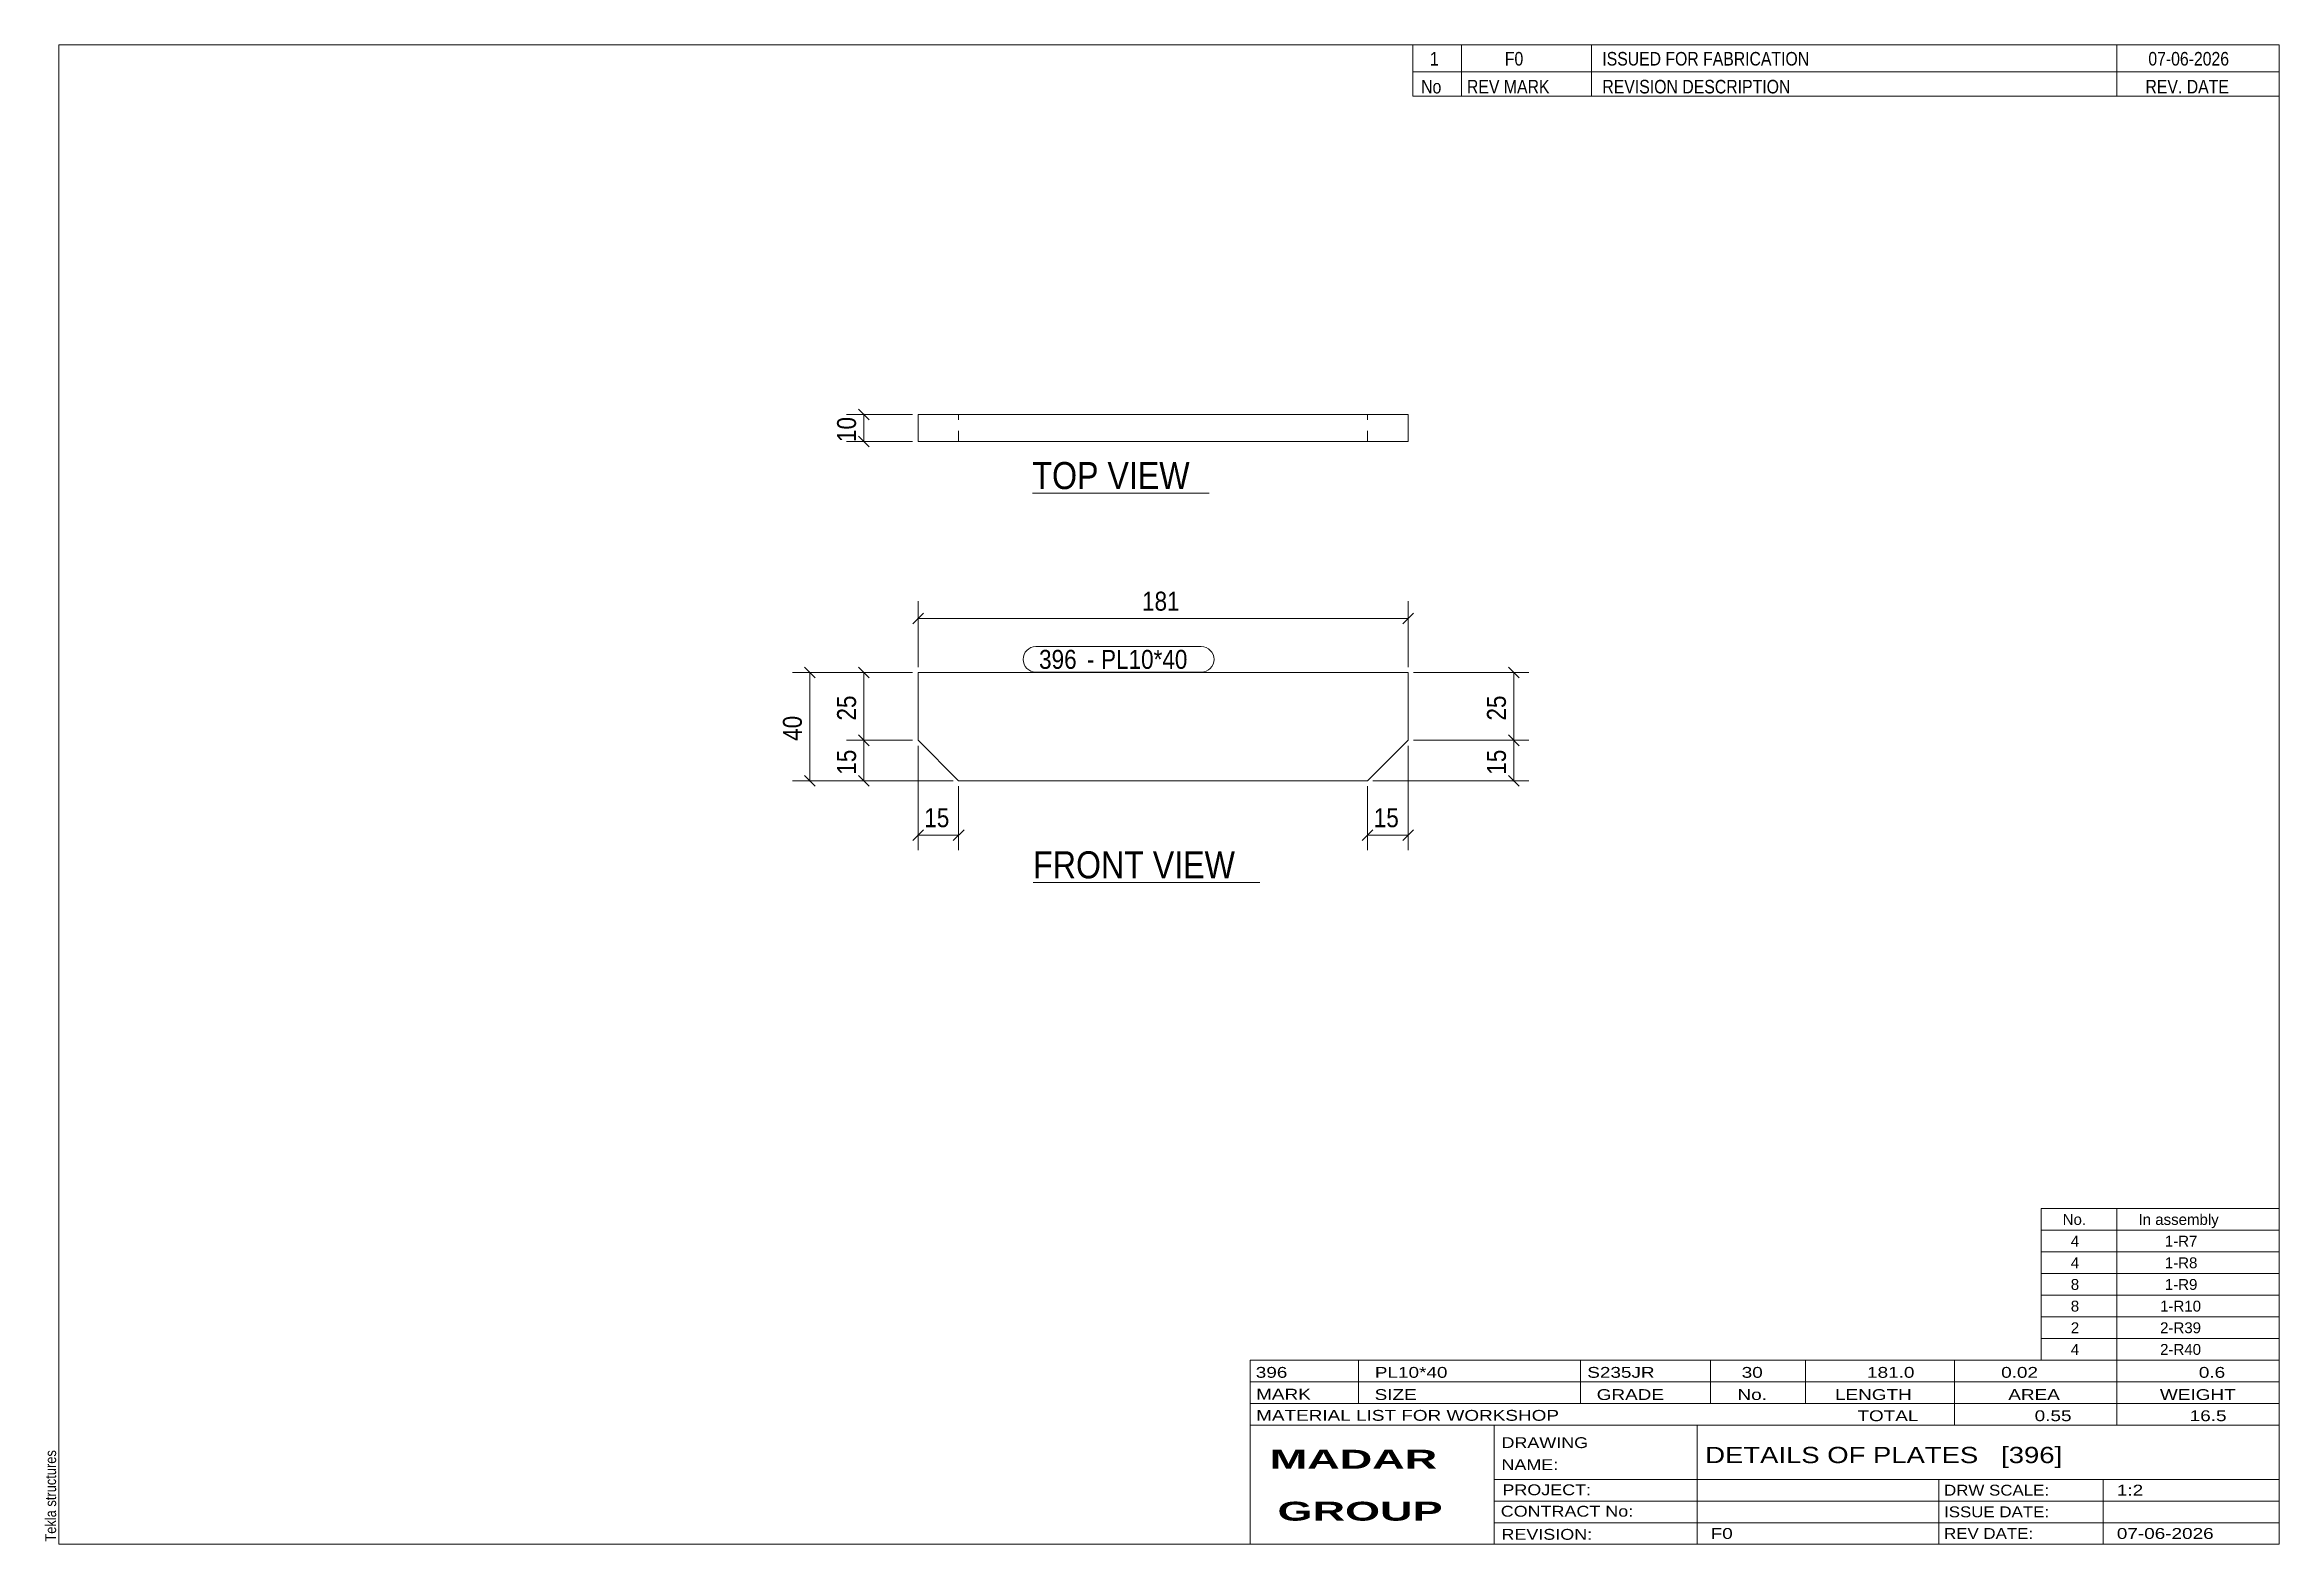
# Model space of a CAD drawing. Header units: millimetres. Extents: x 2 to 415, y 5 to 282.
import ezdxf

# ---------------------------------------------------------------- set-up
doc = ezdxf.new("R2010")
doc.units = ezdxf.units.MM
doc.linetypes.add('XKITLINE00', pattern=[0])
doc.linetypes.add('XKITLINE02', pattern=[4, 2, -2])
for name, color, linetype, lineweight in [('Dimensions', 7, 'Continuous', 0), ('DrawingSheet', 5, 'Continuous', 0), ('OtherObjectType', 7, 'Continuous', 0), ('Part', 2, 'Continuous', 0), ('PartMark', 7, 'Continuous', 0)]:
    doc.layers.add(name, color=color, linetype=linetype, lineweight=lineweight)
doc.styles.add('ARIAL', font='ARIAL.TTF')
doc.styles.add('ARIAL_BOLD', font='ARIALBD.TTF')
doc.styles.add('ARIAL_NARROW', font='ARIALN.TTF')

# ---------------------------------------------------------------- blocks, each defined once
blk = doc.blocks.new('*A1')
at = {"layer": 'Part', "color": 2, "linetype": 'XKITLINE00', "lineweight": 0}
for p, q in [((254.15, 166.01), (163.65, 166.01)), ((163.65, 166.01), (163.65, 153.51)), ((254.15, 166.01), (254.15, 153.51)), ((163.65, 153.51), (171.15, 146.01)), ((254.15, 153.51), (246.65, 146.01)), ((171.15, 146.01), (246.65, 146.01))]:
    blk.add_line(p, q, dxfattribs=at)
blk = doc.blocks.new('*A2')
at = {"layer": 'Part', "color": 2, "linetype": 'XKITLINE00', "lineweight": 0}
for p, q in [((254.15, 213.7), (163.65, 213.7)), ((163.65, 208.7), (163.65, 213.7)), ((254.15, 213.7), (254.15, 208.7)), ((254.15, 208.7), (163.65, 208.7))]:
    blk.add_line(p, q, dxfattribs=at)
at = {"layer": 'Part', "color": 7, "linetype": 'XKITLINE02', "lineweight": 0}
for p, q in [((171.15, 208.7), (171.15, 213.7)), ((246.65, 208.7), (246.65, 213.7))]:
    blk.add_line(p, q, dxfattribs=at)
blk = doc.blocks.new('*A3')
at = {"layer": 'DrawingSheet', "color": 5, "linetype": 'XKITLINE00', "lineweight": 0}
for p, q in [((415, 282), (5, 282)), ((5, 282), (5, 5)), ((415, 5), (415, 282)), ((5, 5), (415, 5))]:
    blk.add_line(p, q, dxfattribs=at)
at = {"layer": 'DrawingSheet', "color": 5, "style": 'ARIAL', "width": 0.85}
blk.add_text('Tekla structures', height=2, rotation=90, dxfattribs=at).set_placement((4.5, 5.5))
blk = doc.blocks.new('*A4')
at = {"layer": 'OtherObjectType', "color": 7, "linetype": 'XKITLINE00', "lineweight": 0}
for p, q in [((371, 67), (415, 67)), ((371, 63), (371, 67)), ((385, 63), (385, 67)), ((415, 63), (415, 67)), ((371, 63), (415, 63)), ((371, 59), (371, 63)), ((385, 59), (385, 63)), ((415, 59), (415, 63)), ((371, 59), (415, 59)), ((371, 55), (371, 59)), ((385, 55), (385, 59)), ((415, 55), (415, 59)), ((371, 55), (415, 55)), ((371, 51), (371, 55)), ((385, 51), (385, 55)), ((415, 51), (415, 55)), ((371, 51), (415, 51)), ((371, 47), (371, 51)), ((385, 47), (385, 51)), ((415, 47), (415, 51)), ((371, 47), (415, 47)), ((371, 43), (371, 47)), ((385, 43), (385, 47)), ((415, 43), (415, 47)), ((371, 43), (415, 43)), ((371, 39), (371, 43)), ((385, 39), (385, 43)), ((415, 39), (415, 43)), ((371, 39), (415, 39))]:
    blk.add_line(p, q, dxfattribs=at)
at = {"layer": 'OtherObjectType', "color": 7, "style": 'ARIAL_NARROW', "width": 1.211571}
for s, p in [('In assembly', (389, 64)), ('No.', (375, 64)), ('4', (376.5, 60)), ('1-R7', (393.86, 60)), ('4', (376.5, 56)), ('1-R8', (393.86, 56)), ('8', (376.5, 52)), ('1-R9', (393.86, 52)), ('8', (376.5, 48)), ('1-R10', (392.99, 48)), ('2', (376.5, 44)), ('2-R39', (392.99, 44)), ('4', (376.5, 40)), ('2-R40', (392.99, 40))]:
    blk.add_text(s, height=2, dxfattribs=at).set_placement(p)
blk = doc.blocks.new('*A5')
at = {"layer": 'OtherObjectType', "color": 7, "linetype": 'XKITLINE00', "lineweight": 0}
for p, q in [((255, 282), (415, 282)), ((415, 282), (255, 282)), ((255, 282), (255, 277)), ((264, 282), (264, 277)), ((288, 282), (288, 277)), ((385, 282), (385, 277)), ((415, 282), (415, 277)), ((255, 277), (415, 277)), ((255, 277), (255, 272.5)), ((255, 277), (415, 277)), ((264, 277), (264, 272.5)), ((288, 277), (288, 272.5)), ((385, 277), (385, 272.5)), ((415, 277), (415, 272.5)), ((415, 272.5), (255, 272.5))]:
    blk.add_line(p, q, dxfattribs=at)
at = {"layer": 'OtherObjectType', "color": 7, "style": 'ARIAL_NARROW'}
for s, width, p in [('1', 1.017001, (258.16, 278.15)), ('F0', 1.017001, (272, 278.15)), ('ISSUED FOR FABRICATION', 1.017001, (290, 278.15)), ('07-06-2026', 1.017001, (390.82, 278.15)), ('No', 1.02, (256.54, 273)), ('REV MARK', 1.02, (265, 273)), ('REVISION DESCRIPTION', 1.02, (290, 273)), ('REV. DATE', 1.02, (390.28, 273))]:
    blk.add_text(s, height=2.5, dxfattribs=dict(at, width=width)).set_placement(p)
blk = doc.blocks.new('*A6')
at = {"layer": 'OtherObjectType', "color": 7, "linetype": 'XKITLINE00', "lineweight": 0}
for p, q in [((225, 39), (415, 39)), ((225, 39), (225, 35)), ((225, 39), (415, 39)), ((245, 35), (245, 39)), ((286, 35), (286, 39)), ((310, 35), (310, 39)), ((327.5, 35), (327.5, 39)), ((355, 35), (355, 39)), ((385, 35), (385, 39)), ((415, 35), (415, 39)), ((225, 35), (415, 35)), ((225, 35), (225, 5)), ((225, 35), (415, 35)), ((245, 31), (245, 35)), ((286, 31), (286, 35)), ((310, 31), (310, 35)), ((327.5, 31), (327.5, 35)), ((355, 31), (355, 35)), ((385, 31), (385, 35)), ((415, 31), (415, 35)), ((225, 31), (415, 31)), ((355, 27), (355, 31)), ((385, 27), (385, 31)), ((415, 27), (415, 31)), ((225, 27), (415, 27)), ((270, 21), (270, 27)), ((307.5, 17), (307.5, 27)), ((415, 21), (415, 27)), ((270, 21), (270, 5)), ((415, 17), (415, 21)), ((270, 17), (415, 17)), ((307.5, 5), (307.5, 17)), ((352.16, 13), (352.16, 17)), ((382.5, 5), (382.5, 17)), ((415, 13), (415, 17)), ((270, 13), (415, 13)), ((352.16, 5), (352.16, 13)), ((415, 9), (415, 13)), ((270, 9), (415, 9)), ((415, 5), (415, 9)), ((225, 5), (415, 5)), ((262.5, 5), (415, 5))]:
    blk.add_line(p, q, dxfattribs=at)
at = {"layer": 'OtherObjectType', "color": 7, "style": 'ARIAL_NARROW'}
for s, height, width, p in [('396', 2, 1.525501, (226.01, 35.76)), ('PL10*40', 2, 1.525501, (248, 35.76)), ('S235JR', 2, 1.525501, (287.22, 35.76)), ('30', 2, 1.525501, (315.73, 35.76)), ('181.0', 2, 1.525501, (338.88, 35.76)), ('0.02', 2, 1.525501, (363.64, 35.76)), ('0.6', 2, 1.525501, (400.14, 35.76)), ('MARK', 2, 1.525501, (226.08, 31.73)), ('SIZE', 2, 1.525501, (247.96, 31.66)), ('GRADE', 2, 1.525501, (288.96, 31.66)), ('No.', 2, 1.525501, (314.96, 31.66)), ('LENGTH', 2, 1.525501, (332.96, 31.66)), ('AREA', 2, 1.525501, (364.96, 31.66)), ('WEIGHT', 2, 1.525501, (392.96, 31.66)), ('MATERIAL LIST FOR WORKSHOP', 2, 1.525501, (226.08, 27.82)), ('TOTAL', 2, 1.525501, (337.1, 27.75)), ('0.55', 2, 1.525501, (369.83, 27.75)), ('16.5', 2, 1.525501, (398.45, 27.75)), ('DRAWING', 2, 1.445, (271.38, 22.78)), ('NAME:', 2, 1.445, (271.38, 18.72)), ('DETAILS OF PLATES   [396]', 3, 1.474651, (309, 20)), ('PROJECT:', 2, 1.445, (271.55, 14.07)), ('DRW SCALE:', 2, 1.36, (353.1, 14)), ('1:2', 2, 1.525501, (385, 14)), ('CONTRACT No:', 2, 1.445, (271.25, 10.11)), ('ISSUE DATE:', 2, 1.36, (353.1, 10)), ('REVISION:', 2, 1.445, (271.38, 5.84)), ('F0', 2, 1.525501, (310, 6)), ('REV DATE:', 2, 1.36, (353.1, 6)), ('07-06-2026', 2, 1.525501, (385, 6))]:
    blk.add_text(s, height=height, dxfattribs=dict(at, width=width)).set_placement(p)
at = {"layer": 'OtherObjectType', "color": 1, "style": 'ARIAL_BOLD', "width": 1.7}
for s, p in [('MADAR ', (228.58, 18.97)), ('GROUP', (230.03, 9.37))]:
    blk.add_text(s, height=3.5, dxfattribs=at).set_placement(p)
blk = doc.blocks.new('*A7')
at = {"layer": 'Dimensions', "color": 7, "linetype": 'XKITLINE00', "lineweight": 0}
for p, q in [((163.65, 167.01), (163.65, 179.21)), ((254.15, 167.01), (254.15, 179.21)), ((164.64, 177), (162.66, 175.02)), ((163.65, 176.01), (254.15, 176.01)), ((255.14, 177), (253.16, 175.02))]:
    blk.add_line(p, q, dxfattribs=at)
at = {"layer": 'Dimensions', "color": 3}
for p in [(163.65, 176.01), (254.15, 176.01)]:
    blk.add_point(p, dxfattribs=at)
at = {"layer": 'Dimensions', "color": 3, "style": 'ARIAL', "width": 0.85}
blk.add_text('181', height=3.5, dxfattribs=at).set_placement((205.01, 177.46))
blk = doc.blocks.new('*A8')
at = {"layer": 'Dimensions', "color": 7, "linetype": 'XKITLINE00', "lineweight": 0}
for p, q in [((163.65, 152.51), (163.65, 133.21)), ((171.15, 145.01), (171.15, 133.21)), ((164.64, 137), (162.66, 135.02)), ((172.14, 137), (170.16, 135.02)), ((163.65, 136.01), (171.15, 136.01))]:
    blk.add_line(p, q, dxfattribs=at)
at = {"layer": 'Dimensions', "color": 3}
for p in [(163.65, 136.01), (171.15, 136.01)]:
    blk.add_point(p, dxfattribs=at)
at = {"layer": 'Dimensions', "color": 3, "style": 'ARIAL', "width": 0.85}
blk.add_text('15', height=3.5, dxfattribs=at).set_placement((164.8, 137.46))
blk = doc.blocks.new('*A9')
at = {"layer": 'Dimensions', "color": 7, "linetype": 'XKITLINE00', "lineweight": 0}
for p, q in [((254.15, 152.51), (254.15, 133.21)), ((246.65, 145.01), (246.65, 133.21)), ((247.64, 137), (245.66, 135.02)), ((255.14, 137), (253.16, 135.02)), ((246.65, 136.01), (254.15, 136.01))]:
    blk.add_line(p, q, dxfattribs=at)
at = {"layer": 'Dimensions', "color": 3}
for p in [(246.65, 136.01), (254.15, 136.01)]:
    blk.add_point(p, dxfattribs=at)
at = {"layer": 'Dimensions', "color": 3, "style": 'ARIAL', "width": 0.85}
blk.add_text('15', height=3.5, dxfattribs=at).set_placement((247.8, 137.46))
blk = doc.blocks.new('*A10')
at = {"layer": 'Dimensions', "color": 7, "linetype": 'XKITLINE00', "lineweight": 0}
for p, q in [((162.65, 166.01), (140.45, 166.01)), ((142.66, 167), (144.64, 165.02)), ((143.65, 146.01), (143.65, 166.01)), ((170.15, 146.01), (140.45, 146.01)), ((142.66, 147), (144.64, 145.02))]:
    blk.add_line(p, q, dxfattribs=at)
at = {"layer": 'Dimensions', "color": 3}
for p in [(143.65, 166.01), (143.65, 146.01)]:
    blk.add_point(p, dxfattribs=at)
at = {"layer": 'Dimensions', "color": 3, "style": 'ARIAL', "width": 0.85}
blk.add_text('40', height=3.5, rotation=90.0002, dxfattribs=at).set_placement((142.2, 153.41))
blk = doc.blocks.new('*A11')
at = {"layer": 'Dimensions', "color": 7, "linetype": 'XKITLINE00', "lineweight": 0}
for p, q in [((162.65, 153.51), (150.45, 153.51)), ((152.66, 154.5), (154.64, 152.52)), ((153.65, 146.01), (153.65, 153.51)), ((170.15, 146.01), (150.45, 146.01)), ((152.66, 147), (154.64, 145.02))]:
    blk.add_line(p, q, dxfattribs=at)
at = {"layer": 'Dimensions', "color": 3}
for p in [(153.65, 153.51), (153.65, 146.01)]:
    blk.add_point(p, dxfattribs=at)
at = {"layer": 'Dimensions', "color": 3, "style": 'ARIAL', "width": 0.85}
blk.add_text('15', height=3.5, rotation=90.0002, dxfattribs=at).set_placement((152.2, 147.16))
blk = doc.blocks.new('*A12')
at = {"layer": 'Dimensions', "color": 7, "linetype": 'XKITLINE00', "lineweight": 0}
for p, q in [((162.65, 166.01), (150.45, 166.01)), ((152.66, 167), (154.64, 165.02)), ((153.65, 153.51), (153.65, 166.01)), ((162.65, 153.51), (150.45, 153.51)), ((152.66, 154.5), (154.64, 152.52))]:
    blk.add_line(p, q, dxfattribs=at)
at = {"layer": 'Dimensions', "color": 3}
for p in [(153.65, 166.01), (153.65, 153.51)]:
    blk.add_point(p, dxfattribs=at)
at = {"layer": 'Dimensions', "color": 3, "style": 'ARIAL', "width": 0.85}
blk.add_text('25', height=3.5, rotation=90.0002, dxfattribs=at).set_placement((152.2, 157.16))
blk = doc.blocks.new('*A13')
at = {"layer": 'Dimensions', "color": 7, "linetype": 'XKITLINE00', "lineweight": 0}
for p, q in [((255.15, 153.51), (276.45, 153.51)), ((272.66, 154.5), (274.64, 152.52)), ((273.65, 146.01), (273.65, 153.51)), ((247.65, 146.01), (276.45, 146.01)), ((272.66, 147), (274.64, 145.02))]:
    blk.add_line(p, q, dxfattribs=at)
at = {"layer": 'Dimensions', "color": 3}
for p in [(273.65, 153.51), (273.65, 146.01)]:
    blk.add_point(p, dxfattribs=at)
at = {"layer": 'Dimensions', "color": 3, "style": 'ARIAL', "width": 0.85}
blk.add_text('15', height=3.5, rotation=90.0002, dxfattribs=at).set_placement((272.2, 147.16))
blk = doc.blocks.new('*A14')
at = {"layer": 'Dimensions', "color": 7, "linetype": 'XKITLINE00', "lineweight": 0}
for p, q in [((255.15, 166.01), (276.45, 166.01)), ((272.66, 167), (274.64, 165.02)), ((273.65, 153.51), (273.65, 166.01)), ((255.15, 153.51), (276.45, 153.51)), ((272.66, 154.5), (274.64, 152.52))]:
    blk.add_line(p, q, dxfattribs=at)
at = {"layer": 'Dimensions', "color": 3}
for p in [(273.65, 166.01), (273.65, 153.51)]:
    blk.add_point(p, dxfattribs=at)
at = {"layer": 'Dimensions', "color": 3, "style": 'ARIAL', "width": 0.85}
blk.add_text('25', height=3.5, rotation=90.0002, dxfattribs=at).set_placement((272.2, 157.16))
blk = doc.blocks.new('*A15')
at = {"layer": 'PartMark', "color": 7, "linetype": 'XKITLINE00', "lineweight": 0}
for p, q in [((185.4, 170.81), (215.95, 170.81)), ((185.4, 166.11), (215.95, 166.11))]:
    blk.add_line(p, q, dxfattribs=at)
for centre, start, end in [((185.4, 168.46), 90, 270), ((215.95, 168.46), 270, 90)]:
    blk.add_arc(centre, 2.35, start, end, dxfattribs=at)
at = {"layer": 'PartMark', "color": 1, "style": 'ARIAL', "width": 0.85}
blk.add_text('396', height=3.5, dxfattribs=at).set_placement((186, 166.71))
at = {"layer": 'PartMark', "color": 3, "style": 'ARIAL', "width": 0.85}
for s, p in [('PL10*40', (197.44, 166.71)), ('-', (194.84, 166.71))]:
    blk.add_text(s, height=3.5, dxfattribs=at).set_placement(p)
blk = doc.blocks.new('*A16')
at = {"layer": 'OtherObjectType', "color": 7, "linetype": 'XKITLINE00', "lineweight": 0}
blk.add_line((184.9, 127.26), (226.75, 127.26), dxfattribs=at)
at = {"layer": 'OtherObjectType', "color": 3, "style": 'ARIAL', "width": 0.85}
blk.add_text('FRONT VIEW', height=5, dxfattribs=at).set_placement((184.9, 128.01))
blk = doc.blocks.new('*A17')
at = {"layer": 'Dimensions', "color": 7, "linetype": 'XKITLINE00', "lineweight": 0}
for p, q in [((152.66, 214.69), (154.64, 212.71)), ((162.65, 213.7), (150.45, 213.7)), ((153.65, 208.7), (153.65, 213.7)), ((162.65, 208.7), (150.45, 208.7)), ((152.66, 209.69), (154.64, 207.71))]:
    blk.add_line(p, q, dxfattribs=at)
at = {"layer": 'Dimensions', "color": 3}
for p in [(153.65, 213.7), (153.65, 208.7)]:
    blk.add_point(p, dxfattribs=at)
at = {"layer": 'Dimensions', "color": 3, "style": 'ARIAL', "width": 0.85}
blk.add_text('10', height=3.5, rotation=90.0002, dxfattribs=at).set_placement((152.2, 208.61))
blk = doc.blocks.new('*A18')
at = {"layer": 'OtherObjectType', "color": 7, "linetype": 'XKITLINE00', "lineweight": 0}
blk.add_line((184.77, 199.16), (217.38, 199.16), dxfattribs=at)
at = {"layer": 'OtherObjectType', "color": 3, "style": 'ARIAL', "width": 0.85}
blk.add_text('TOP VIEW', height=5, dxfattribs=at).set_placement((184.77, 199.91))

msp = doc.modelspace()

# ---------------------------------------------------------------- block references
at = {"lineweight": 0}
for name in ['*A3', '*A5', '*A17', '*A2', '*A18', '*A7', '*A15', '*A10', '*A12', '*A1', '*A14', '*A11', '*A13', '*A8', '*A9', '*A16', '*A4', '*A6']:
    msp.add_blockref(name, (0, 0), dxfattribs=at)

doc.saveas('drawing.dxf')
